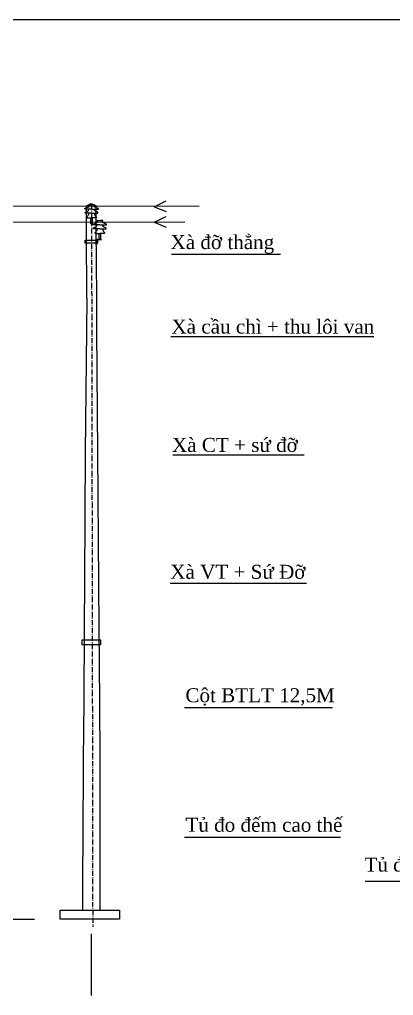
# Model space of a CAD drawing. Header units: inches. Extents: x -246336 to 136055, y -106871 to 69513.
# Drawn here: x -208001 to -203582, y -20578 to -9053 of the extents above; entities that cross this region are included whole.
import ezdxf

# ---------------------------------------------------------------- set-up
doc = ezdxf.new("R2010")
doc.units = ezdxf.units.IN
doc.header["$MEASUREMENT"] = 0
doc.linetypes.add('ACAD_ISO10W100', pattern=[18.5, 12, -3, 0.5, -3])
for name, color, linetype in [('COT_MONG', 5, 'Continuous'), ('XA-TT1', 7, 'Continuous'), ('XA-TT2', 7, 'Continuous')]:
    doc.layers.add(name, color=color, linetype=linetype)
doc.styles.add('VIET25', font='VNTIME_0.TTF', dxfattribs={"height": 2.5})

# ---------------------------------------------------------------- blocks, each defined once
blk = doc.blocks.new('SUDUNG')
at = {"layer": 'XA-TT1', "linetype": 'Continuous'}
for points in [[(0, 1.167), (-0.515, 1.167, -0.756652), (-0.532, 1.227), (-0.207, 1.356, 0.805003), (-0.219, 1.476, -1.319257), (-0.218, 1.516), (-0.057, 1.516)], [(0, 0.843), (-0.471, 0.843, -0.745259), (-0.495, 0.923), (-0.303, 1.007, 0.255502), (-0.206, 1.162)], [(-0.213, 0.843), (-0.271, 0.67), (-0.38, 0.548, 0.566381), (-0.348, 0.483), (0, 0.483)], [(0, 1.167), (0.515, 1.167, 0.756652), (0.532, 1.227), (0.207, 1.356, -0.805003), (0.219, 1.476, 1.319257), (0.218, 1.516), (-0.059, 1.516)], [(0, 0.843), (0.471, 0.843, 0.745259), (0.495, 0.923), (0.303, 1.007, -0.255502), (0.206, 1.162)], [(0.213, 0.843), (0.271, 0.67), (0.38, 0.548, -0.566381), (0.348, 0.483), (0, 0.483)]]:
    blk.add_lwpolyline(points, format="xyb", dxfattribs=at)
blk.add_lwpolyline([(-0.052, 0.483), (-0.052, 0), (0.052, 0), (0.052, 0.483)], close=True, dxfattribs=at)
blk = doc.blocks.new('A$C12321B95')
at = {"layer": 'XA-TT1', "linetype": 'Continuous', "xscale": -2.7, "yscale": 2.7, "zscale": 2.7, "rotation": 90}
blk.add_blockref('SUDUNG', (4.09, 1.48), dxfattribs=at)

msp = doc.modelspace()

# ---------------------------------------------------------------- linework, layer by layer
at = {"color": 1}
msp.add_line((-216812.302, -9052.59), (-191394.958, -9052.59), dxfattribs=at)
at = {"color": 2, "linetype": 'ACAD_ISO10W100', "ltscale": 5}
msp.add_line((-207150.498, -11242.633), (-207136.604, -19766.215), dxfattribs=at)
msp.add_lwpolyline([(-207522.021, -19569.623), (-206821.646, -19569.623), (-206821.646, -19677.129), (-207522.021, -19677.129)], close=True)
at = {"layer": 'COT_MONG', "color": 7}
for p, q in [((-207211.639, -11253.644), (-207153.923, -11225.192)), ((-207153.923, -11225.192), (-207096.053, -11253.72))]:
    msp.add_line(p, q, dxfattribs=at)
at = {"layer": 'XA-TT1', "color": 6}
for p, q in [((-205878.292, -11258.129), (-215264.192, -11271.502)), ((-215426.457, -11459.018), (-206048.474, -11442.353))]:
    msp.add_line(p, q, dxfattribs=at)
at = {"layer": 'XA-TT1'}
for p, q in [((-207211.209, -11554.873), (-207211.532, -11253.592)), ((-207206.245, -12344.517), (-207211.209, -11554.873))]:
    msp.add_line(p, q, dxfattribs=at)
at = {"layer": 'XA-TT1', "color": 3}
for p, q in [((-206412.13, -11262.766), (-206269.51, -11192.923)), ((-206412.13, -11262.766), (-206267.694, -11319.868)), ((-206411.35, -11447.308), (-206268.73, -11377.464)), ((-206411.35, -11447.308), (-206266.914, -11504.41)), ((-206203.452, -11824.154), (-204917.812, -11824.154)), ((-206212.05, -12795.514), (-203815.626, -12795.514)), ((-206188.444, -14192.746), (-204637.016, -14192.746)), ((-206221.314, -15709.698), (-204611.251, -15709.698)), ((-206051.137, -17176.682), (-204301.895, -17176.682)), ((-206051.137, -18706.846), (-204208.66, -18706.846)), ((-203917.12, -19227.11), (-202212.676, -19227.11))]:
    msp.add_line(p, q, dxfattribs=at)
at = {"layer": 'XA-TT1', "color": 7}
msp.add_line((-207053.036, -11649.697), (-207070.196, -11649.697), dxfattribs=at)
at = {"layer": 'XA-TT1', "color": 1}
msp.add_line((-213742.822, -19677.129), (-207823.666, -19677.129), dxfattribs=at)
at = {"layer": 'XA-TT1', "color": 4, "linetype": 'Continuous'}
msp.add_line((-207154.173, -19848.729), (-207154.173, -20577.723), dxfattribs=at)
msp.add_line((-207154.173, -19848.729), (-207154.173, -20577.723), dxfattribs=at)
at = {"layer": 'XA-TT1', "color": 7, "flags": 128}
for points in [[(-207095.481, -11486.232), (-207095.871, -11259.669)], [(-207095.421, -11554.873), (-207095.481, -11486.232)], [(-207088.892, -12321.615), (-207095.451, -11520.553)], [(-207033.425, -11649.672), (-207093.485, -11649.672), (-207093.485, -11709.732)], [(-207033.425, -11655.678), (-207087.479, -11655.678), (-207087.479, -11709.732)], [(-207085.883, -12727.824), (-207088.892, -12321.615)], [(-207206.245, -12344.517), (-207210.398, -12727.824)], [(-207210.398, -12727.824), (-207225.864, -14163.542)], [(-207075.26, -14163.735), (-207085.883, -12727.824)], [(-207225.864, -14163.542), (-207233.424, -15678.78)], [(-207064.063, -15709.167), (-207075.26, -14163.735)], [(-207232.569, -15563.524), (-207232.932, -15617.972)], [(-207064.95, -15617.952), (-207065.48, -15563.524)], [(-207233.424, -15678.78), (-207237.078, -16239.98)], [(-207064.063, -15709.167), (-207064.357, -15678.998)], [(-207058.901, -16239.98), (-207064.063, -15709.167)], [(-207237.078, -16239.98), (-207242.833, -17103.129)], [(-207050.506, -17103.129), (-207058.901, -16239.98)], [(-207242.833, -17103.129), (-207247.475, -17799.522)], [(-207050.176, -17799.522), (-207050.506, -17103.129)], [(-207247.475, -17799.522), (-207253.794, -18747.281)], [(-207049.727, -18747.281), (-207050.176, -17799.522)], [(-207253.794, -18747.281), (-207256.333, -19128.104)], [(-207049.547, -19128.104), (-207049.727, -18747.281)], [(-207256.333, -19128.104), (-207258.908, -19569.623)], [(-207049.364, -19569.623), (-207049.547, -19128.104)]]:
    msp.add_lwpolyline(points, dxfattribs=at)
at = {"layer": 'XA-TT1'}
msp.add_lwpolyline([(-207227.47, -11657.696), (-207080.288, -11657.696), (-207080.287, -11695.124), (-207227.47, -11695.124)], close=True, dxfattribs=at)
at = {"layer": 'XA-TT2'}
msp.add_lwpolyline([(-207211.179, -11529.319), (-207211.179, -11451.689)], dxfattribs=at)
msp.add_lwpolyline([(-207264.92, -16381.968), (-207264.92, -16433.903), (-207038.844, -16433.903), (-207038.844, -16381.968)], close=True, dxfattribs=at)

# ---------------------------------------------------------------- block references
at = {"layer": 'XA-TT1', "xscale": 54.92526375027229, "yscale": 54.92526375027229, "zscale": 54.92526375020557, "rotation": 270}
for p in [(-207231.349, -11240.942), (-207134.117, -11424.804)]:
    msp.add_blockref('A$C12321B95', p, dxfattribs=at)

# ---------------------------------------------------------------- texts
at = {"layer": 'XA-TT1', "style": 'VIET25'}
for s, p in [('Xµ ®ì th¼ng ', (-206216.833, -11763.584)), ('Xµ cÇu ch× + thu l«i van', (-206206.158, -12761.247)), ('Xµ CT + sø ®ì', (-206199.876, -14158.554)), ('Xµ VT + Sø §ì', (-206219.91, -15657.025)), ('Cét BTLT 12,5M', (-206040.81, -17114.548)), ('Tñ ®o ®Õm cao thÕ', (-206040.81, -18644.711)), ('Tñ ®iÖn h¹ thÕ', (-203925.284, -19114.769))]:
    msp.add_text(s, height=165, dxfattribs=at).set_placement(p)

doc.saveas('drawing.dxf')
